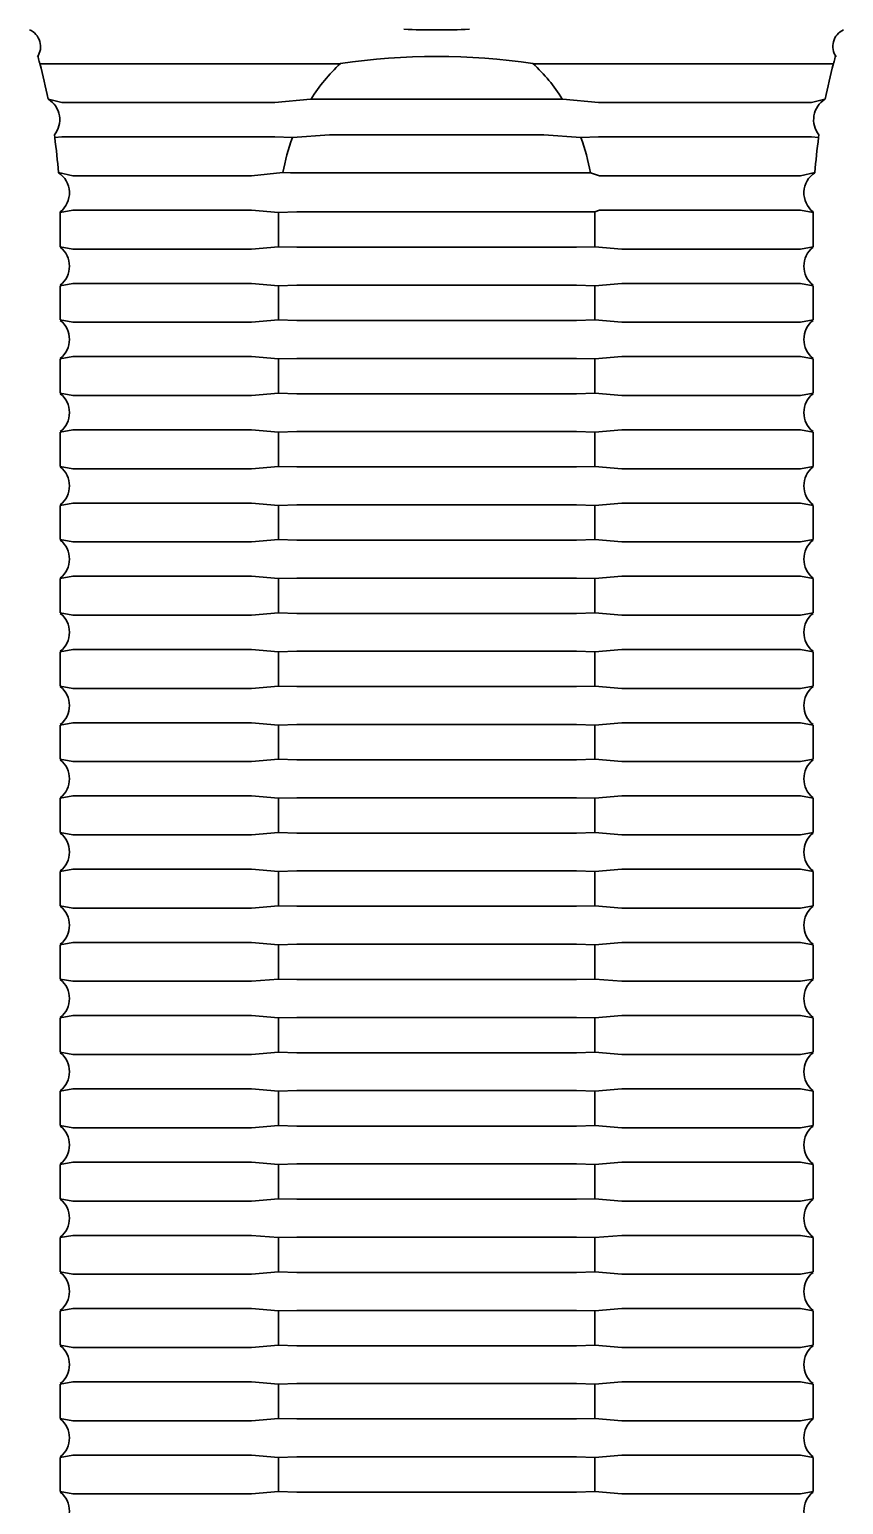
# Model space of a CAD drawing. Header units: centimetres. Extents: x 394264 to 551709, y 50011 to 59011.
# Drawn here: x 545198.2 to 545255.2, y 51842.4 to 51945.8 of the extents above; entities that cross this region are included whole.
import ezdxf

# ---------------------------------------------------------------- set-up
doc = ezdxf.new("R2010")
doc.units = ezdxf.units.CM
doc.layers.add('0-KRCN-YNG-DETAY-ÇERÇEVE', color=71, linetype='Continuous', lineweight=40)
doc.layers.add('T-DETAY', color=9, linetype='Continuous', lineweight=30)

# ---------------------------------------------------------------- blocks, each defined once
blk = doc.blocks.new('G$C7454597B')
at = {"layer": 'T-DETAY'}
for p, q in [((294.359, -683.019, 69118.556), (304.884, -683.019, 69118.556)), ((311.632, -683.019, 69118.556), (322.156, -683.019, 69118.556)), ((294.649, -684.261, 69118.556), (294.657, -684.266, 69118.556)), ((294.657, -684.266, 69118.556), (295.127, -684.382, 69118.556)), ((295.127, -684.382, 69118.556), (302.592, -684.382, 69118.556)), ((302.592, -684.382, 69118.556), (303.837, -684.266, 69118.556)), ((303.837, -684.266, 69118.556), (303.856, -684.262, 69118.556)), ((303.856, -684.262, 69118.556), (312.66, -684.262, 69118.556)), ((312.66, -684.262, 69118.556), (312.679, -684.266, 69118.556)), ((312.679, -684.266, 69118.556), (313.924, -684.382, 69118.556)), ((313.924, -684.382, 69118.556), (321.389, -684.382, 69118.556)), ((321.389, -684.382, 69118.556), (321.858, -684.266, 69118.556)), ((321.858, -684.266, 69118.556), (321.866, -684.261, 69118.556)), ((294.865, -685.516, 69118.556), (294.878, -685.61, 69118.556)), ((294.878, -685.61, 69118.556), (295.127, -685.585, 69118.556)), ((295.127, -685.585, 69118.556), (302.592, -685.585, 69118.556)), ((302.592, -685.585, 69118.556), (303.206, -685.61, 69118.556)), ((303.206, -685.61, 69118.556), (304.506, -685.515, 69118.556)), ((304.506, -685.515, 69118.556), (312.01, -685.515, 69118.556)), ((312.01, -685.515, 69118.556), (313.31, -685.61, 69118.556)), ((313.31, -685.61, 69118.556), (313.924, -685.585, 69118.556)), ((313.924, -685.585, 69118.556), (321.389, -685.585, 69118.556)), ((321.389, -685.585, 69118.556), (321.638, -685.61, 69118.556)), ((321.638, -685.61, 69118.556), (321.651, -685.516, 69118.556)), ((295.009, -686.837, 69118.556), (295.01, -686.84, 69118.556)), ((295.009, -686.837, 69118.556), (295.516, -686.949, 69118.556)), ((295.516, -686.949, 69118.556), (301.766, -686.949, 69118.556)), ((301.766, -686.949, 69118.556), (302.872, -686.837, 69118.556)), ((302.872, -686.837, 69118.556), (303.137, -686.84, 69118.556)), ((303.137, -686.84, 69118.556), (313.645, -686.84, 69118.556)), ((313.645, -686.84, 69118.556), (313.961, -686.949, 69118.556)), ((313.961, -686.949, 69118.556), (321, -686.949, 69118.556)), ((321, -686.949, 69118.556), (321.506, -686.837, 69118.556)), ((321.506, -686.84, 69118.556), (321.506, -686.837, 69118.556)), ((295.072, -688.234, 69118.556), (295.516, -688.152, 69118.556)), ((295.072, -688.216, 69118.556), (295.072, -688.234, 69118.556)), ((295.073, -688.486, 69118.556), (295.072, -688.234, 69118.556)), ((295.073, -689.434, 69118.556), (295.073, -688.486, 69118.556)), ((295.516, -688.152, 69118.556), (301.766, -688.152, 69118.556)), ((301.766, -688.152, 69118.556), (302.722, -688.234, 69118.556)), ((302.718, -688.478, 69118.556), (302.722, -688.234, 69118.556)), ((302.718, -689.434, 69118.556), (302.718, -688.478, 69118.556)), ((302.722, -688.234, 69118.556), (303.358, -688.216, 69118.556)), ((303.358, -688.216, 69118.556), (313.794, -688.216, 69118.556)), ((313.794, -688.216, 69118.556), (313.961, -688.152, 69118.556)), ((313.794, -688.216, 69118.556), (313.797, -688.478, 69118.556)), ((313.797, -689.434, 69118.556), (313.797, -688.478, 69118.556)), ((313.961, -688.152, 69118.556), (321, -688.152, 69118.556)), ((321, -688.152, 69118.556), (321.444, -688.234, 69118.556)), ((321.442, -688.486, 69118.556), (321.444, -688.234, 69118.556)), ((321.442, -689.434, 69118.556), (321.442, -688.486, 69118.556)), ((321.444, -688.234, 69118.556), (321.444, -688.216, 69118.556)), ((295.073, -689.434, 69118.556), (295.516, -689.515, 69118.556)), ((295.516, -689.515, 69118.556), (301.766, -689.515, 69118.556)), ((301.766, -689.515, 69118.556), (302.718, -689.434, 69118.556)), ((302.718, -689.434, 69118.556), (303.364, -689.453, 69118.556)), ((303.364, -689.453, 69118.556), (313.152, -689.453, 69118.556)), ((313.152, -689.453, 69118.556), (313.797, -689.434, 69118.556)), ((313.797, -689.434, 69118.556), (314.75, -689.515, 69118.556)), ((314.75, -689.515, 69118.556), (321, -689.515, 69118.556)), ((321, -689.515, 69118.556), (321.442, -689.434, 69118.556)), ((295.073, -690.8, 69118.556), (295.516, -690.718, 69118.556)), ((295.073, -692, 69118.556), (295.073, -690.8, 69118.556)), ((295.516, -690.718, 69118.556), (301.766, -690.718, 69118.556)), ((301.766, -690.718, 69118.556), (302.718, -690.8, 69118.556)), ((302.718, -690.8, 69118.556), (303.364, -690.781, 69118.556)), ((302.718, -692, 69118.556), (302.718, -690.8, 69118.556)), ((303.364, -690.781, 69118.556), (313.152, -690.781, 69118.556)), ((313.152, -690.781, 69118.556), (313.797, -690.8, 69118.556)), ((313.797, -690.8, 69118.556), (314.75, -690.718, 69118.556)), ((313.797, -692, 69118.556), (313.797, -690.8, 69118.556)), ((314.75, -690.718, 69118.556), (321, -690.718, 69118.556)), ((321, -690.718, 69118.556), (321.442, -690.8, 69118.556)), ((321.442, -692, 69118.556), (321.442, -690.8, 69118.556)), ((295.073, -692, 69118.556), (295.516, -692.082, 69118.556)), ((295.516, -692.082, 69118.556), (301.766, -692.082, 69118.556)), ((301.766, -692.082, 69118.556), (302.718, -692, 69118.556)), ((302.718, -692, 69118.556), (303.364, -692.019, 69118.556)), ((303.364, -692.019, 69118.556), (313.152, -692.019, 69118.556)), ((313.152, -692.019, 69118.556), (313.797, -692, 69118.556)), ((313.797, -692, 69118.556), (314.75, -692.082, 69118.556)), ((314.75, -692.082, 69118.556), (321, -692.082, 69118.556)), ((321, -692.082, 69118.556), (321.442, -692, 69118.556)), ((295.073, -693.366, 69118.556), (295.516, -693.285, 69118.556)), ((295.073, -694.567, 69118.556), (295.073, -693.366, 69118.556)), ((295.516, -693.285, 69118.556), (301.766, -693.285, 69118.556)), ((301.766, -693.285, 69118.556), (302.718, -693.366, 69118.556)), ((302.718, -693.366, 69118.556), (303.364, -693.347, 69118.556)), ((302.718, -694.567, 69118.556), (302.718, -693.366, 69118.556)), ((303.364, -693.347, 69118.556), (313.152, -693.347, 69118.556)), ((313.152, -693.347, 69118.556), (313.797, -693.366, 69118.556)), ((313.797, -693.366, 69118.556), (314.75, -693.285, 69118.556)), ((313.797, -694.567, 69118.556), (313.797, -693.366, 69118.556)), ((314.75, -693.285, 69118.556), (321, -693.285, 69118.556)), ((321, -693.285, 69118.556), (321.442, -693.366, 69118.556)), ((321.442, -694.567, 69118.556), (321.442, -693.366, 69118.556)), ((295.073, -694.567, 69118.556), (295.516, -694.648, 69118.556)), ((295.516, -694.648, 69118.556), (301.766, -694.648, 69118.556)), ((301.766, -694.648, 69118.556), (302.718, -694.567, 69118.556)), ((302.718, -694.567, 69118.556), (303.364, -694.586, 69118.556)), ((303.364, -694.586, 69118.556), (313.152, -694.586, 69118.556)), ((313.152, -694.586, 69118.556), (313.797, -694.567, 69118.556)), ((313.797, -694.567, 69118.556), (314.75, -694.648, 69118.556)), ((314.75, -694.648, 69118.556), (321, -694.648, 69118.556)), ((321, -694.648, 69118.556), (321.442, -694.567, 69118.556)), ((295.073, -695.933, 69118.556), (295.516, -695.851, 69118.556)), ((295.073, -697.133, 69118.556), (295.073, -695.933, 69118.556)), ((295.516, -695.851, 69118.556), (301.766, -695.851, 69118.556)), ((301.766, -695.851, 69118.556), (302.718, -695.933, 69118.556)), ((302.718, -695.933, 69118.556), (303.364, -695.914, 69118.556)), ((302.718, -697.133, 69118.556), (302.718, -695.933, 69118.556)), ((303.364, -695.914, 69118.556), (313.152, -695.914, 69118.556)), ((313.152, -695.914, 69118.556), (313.797, -695.933, 69118.556)), ((313.797, -695.933, 69118.556), (314.75, -695.851, 69118.556)), ((313.797, -697.133, 69118.556), (313.797, -695.933, 69118.556)), ((314.75, -695.851, 69118.556), (321, -695.851, 69118.556)), ((321, -695.851, 69118.556), (321.442, -695.933, 69118.556)), ((321.442, -697.133, 69118.556), (321.442, -695.933, 69118.556)), ((295.073, -697.133, 69118.556), (295.516, -697.215, 69118.556)), ((295.516, -697.215, 69118.556), (301.766, -697.215, 69118.556)), ((301.766, -697.215, 69118.556), (302.718, -697.133, 69118.556)), ((302.718, -697.133, 69118.556), (303.364, -697.152, 69118.556)), ((303.364, -697.152, 69118.556), (313.152, -697.152, 69118.556)), ((313.152, -697.152, 69118.556), (313.797, -697.133, 69118.556)), ((313.797, -697.133, 69118.556), (314.75, -697.215, 69118.556)), ((314.75, -697.215, 69118.556), (321, -697.215, 69118.556)), ((321, -697.215, 69118.556), (321.442, -697.133, 69118.556)), ((295.073, -698.499, 69118.556), (295.516, -698.418, 69118.556)), ((295.073, -699.7, 69118.556), (295.073, -698.499, 69118.556)), ((295.516, -698.418, 69118.556), (301.766, -698.418, 69118.556)), ((301.766, -698.418, 69118.556), (302.718, -698.499, 69118.556)), ((302.718, -698.499, 69118.556), (303.364, -698.48, 69118.556)), ((302.718, -699.7, 69118.556), (302.718, -698.499, 69118.556)), ((303.364, -698.48, 69118.556), (313.152, -698.48, 69118.556)), ((313.152, -698.48, 69118.556), (313.797, -698.499, 69118.556)), ((313.797, -698.499, 69118.556), (314.75, -698.418, 69118.556)), ((313.797, -699.7, 69118.556), (313.797, -698.499, 69118.556)), ((314.75, -698.418, 69118.556), (321, -698.418, 69118.556)), ((321, -698.418, 69118.556), (321.442, -698.499, 69118.556)), ((321.442, -699.7, 69118.556), (321.442, -698.499, 69118.556)), ((295.073, -699.7, 69118.556), (295.516, -699.781, 69118.556)), ((295.516, -699.781, 69118.556), (301.766, -699.781, 69118.556)), ((301.766, -699.781, 69118.556), (302.718, -699.7, 69118.556)), ((302.718, -699.7, 69118.556), (303.364, -699.719, 69118.556)), ((303.364, -699.719, 69118.556), (313.152, -699.719, 69118.556)), ((313.152, -699.719, 69118.556), (313.797, -699.7, 69118.556)), ((313.797, -699.7, 69118.556), (314.75, -699.781, 69118.556)), ((314.75, -699.781, 69118.556), (321, -699.781, 69118.556)), ((321, -699.781, 69118.556), (321.442, -699.7, 69118.556)), ((295.073, -701.066, 69118.556), (295.516, -700.984, 69118.556)), ((295.073, -702.266, 69118.556), (295.073, -701.066, 69118.556)), ((295.516, -700.984, 69118.556), (301.766, -700.984, 69118.556)), ((301.766, -700.984, 69118.556), (302.718, -701.066, 69118.556)), ((302.718, -701.066, 69118.556), (303.364, -701.047, 69118.556)), ((302.718, -702.266, 69118.556), (302.718, -701.066, 69118.556)), ((303.364, -701.047, 69118.556), (313.152, -701.047, 69118.556)), ((313.152, -701.047, 69118.556), (313.797, -701.066, 69118.556)), ((313.797, -701.066, 69118.556), (314.75, -700.984, 69118.556)), ((313.797, -702.266, 69118.556), (313.797, -701.066, 69118.556)), ((314.75, -700.984, 69118.556), (321, -700.984, 69118.556)), ((321, -700.984, 69118.556), (321.442, -701.066, 69118.556)), ((321.442, -702.266, 69118.556), (321.442, -701.066, 69118.556)), ((295.073, -702.266, 69118.556), (295.516, -702.348, 69118.556)), ((295.516, -702.348, 69118.556), (301.766, -702.348, 69118.556)), ((301.766, -702.348, 69118.556), (302.718, -702.266, 69118.556)), ((302.718, -702.266, 69118.556), (303.364, -702.285, 69118.556)), ((303.364, -702.285, 69118.556), (313.152, -702.285, 69118.556)), ((313.152, -702.285, 69118.556), (313.797, -702.266, 69118.556)), ((313.797, -702.266, 69118.556), (314.75, -702.348, 69118.556)), ((314.75, -702.348, 69118.556), (321, -702.348, 69118.556)), ((321, -702.348, 69118.556), (321.442, -702.266, 69118.556)), ((295.073, -703.632, 69118.556), (295.516, -703.551, 69118.556)), ((295.516, -703.551, 69118.556), (301.766, -703.551, 69118.556)), ((301.766, -703.551, 69118.556), (302.718, -703.632, 69118.556)), ((313.797, -703.632, 69118.556), (314.75, -703.551, 69118.556)), ((314.75, -703.551, 69118.556), (321, -703.551, 69118.556)), ((321, -703.551, 69118.556), (321.442, -703.632, 69118.556)), ((295.073, -704.833, 69118.556), (295.073, -703.632, 69118.556)), ((302.718, -703.632, 69118.556), (303.364, -703.613, 69118.556)), ((302.718, -704.833, 69118.556), (302.718, -703.632, 69118.556)), ((303.364, -703.613, 69118.556), (313.152, -703.613, 69118.556)), ((313.152, -703.613, 69118.556), (313.797, -703.632, 69118.556)), ((313.797, -704.833, 69118.556), (313.797, -703.632, 69118.556)), ((321.442, -704.833, 69118.556), (321.442, -703.632, 69118.556)), ((295.073, -704.833, 69118.556), (295.516, -704.914, 69118.556)), ((295.516, -704.914, 69118.556), (301.766, -704.914, 69118.556)), ((301.766, -704.914, 69118.556), (302.718, -704.833, 69118.556)), ((302.718, -704.833, 69118.556), (303.364, -704.852, 69118.556)), ((303.364, -704.852, 69118.556), (313.152, -704.852, 69118.556)), ((313.152, -704.852, 69118.556), (313.797, -704.833, 69118.556)), ((313.797, -704.833, 69118.556), (314.75, -704.914, 69118.556)), ((314.75, -704.914, 69118.556), (321, -704.914, 69118.556)), ((321, -704.914, 69118.556), (321.442, -704.833, 69118.556)), ((295.073, -706.199, 69118.556), (295.516, -706.117, 69118.556)), ((295.516, -706.117, 69118.556), (301.766, -706.117, 69118.556)), ((301.766, -706.117, 69118.556), (302.718, -706.199, 69118.556)), ((313.797, -706.199, 69118.556), (314.75, -706.117, 69118.556)), ((314.75, -706.117, 69118.556), (321, -706.117, 69118.556)), ((321, -706.117, 69118.556), (321.442, -706.199, 69118.556)), ((295.073, -707.399, 69118.556), (295.073, -706.199, 69118.556)), ((302.718, -706.199, 69118.556), (303.364, -706.18, 69118.556)), ((302.718, -707.399, 69118.556), (302.718, -706.199, 69118.556)), ((303.364, -706.18, 69118.556), (313.152, -706.18, 69118.556)), ((313.152, -706.18, 69118.556), (313.797, -706.199, 69118.556)), ((313.797, -707.399, 69118.556), (313.797, -706.199, 69118.556)), ((321.442, -707.399, 69118.556), (321.442, -706.199, 69118.556)), ((295.073, -707.399, 69118.556), (295.516, -707.481, 69118.556)), ((295.516, -707.481, 69118.556), (301.766, -707.481, 69118.556)), ((301.766, -707.481, 69118.556), (302.718, -707.399, 69118.556)), ((302.718, -707.399, 69118.556), (303.364, -707.418, 69118.556)), ((303.364, -707.418, 69118.556), (313.152, -707.418, 69118.556)), ((313.152, -707.418, 69118.556), (313.797, -707.399, 69118.556)), ((313.797, -707.399, 69118.556), (314.75, -707.481, 69118.556)), ((314.75, -707.481, 69118.556), (321, -707.481, 69118.556)), ((321, -707.481, 69118.556), (321.442, -707.399, 69118.556)), ((295.073, -708.765, 69118.556), (295.516, -708.684, 69118.556)), ((295.516, -708.684, 69118.556), (301.766, -708.684, 69118.556)), ((301.766, -708.684, 69118.556), (302.718, -708.765, 69118.556)), ((313.797, -708.765, 69118.556), (314.75, -708.684, 69118.556)), ((314.75, -708.684, 69118.556), (321, -708.684, 69118.556)), ((321, -708.684, 69118.556), (321.442, -708.765, 69118.556)), ((295.073, -709.966, 69118.556), (295.073, -708.765, 69118.556)), ((302.718, -708.765, 69118.556), (303.364, -708.746, 69118.556)), ((302.718, -709.966, 69118.556), (302.718, -708.765, 69118.556)), ((303.364, -708.746, 69118.556), (313.152, -708.746, 69118.556)), ((313.152, -708.746, 69118.556), (313.797, -708.765, 69118.556)), ((313.797, -709.966, 69118.556), (313.797, -708.765, 69118.556)), ((321.442, -709.966, 69118.556), (321.442, -708.765, 69118.556)), ((295.073, -709.966, 69118.556), (295.516, -710.047, 69118.556)), ((295.516, -710.047, 69118.556), (301.766, -710.047, 69118.556)), ((301.766, -710.047, 69118.556), (302.718, -709.966, 69118.556)), ((302.718, -709.966, 69118.556), (303.364, -709.985, 69118.556)), ((303.364, -709.985, 69118.556), (313.152, -709.985, 69118.556)), ((313.152, -709.985, 69118.556), (313.797, -709.966, 69118.556)), ((313.797, -709.966, 69118.556), (314.75, -710.047, 69118.556)), ((314.75, -710.047, 69118.556), (321, -710.047, 69118.556)), ((321, -710.047, 69118.556), (321.442, -709.966, 69118.556)), ((295.073, -711.332, 69118.556), (295.516, -711.25, 69118.556)), ((295.516, -711.25, 69118.556), (301.766, -711.25, 69118.556)), ((301.766, -711.25, 69118.556), (302.718, -711.332, 69118.556)), ((302.718, -711.332, 69118.556), (303.364, -711.313, 69118.556)), ((303.364, -711.313, 69118.556), (313.152, -711.313, 69118.556)), ((313.152, -711.313, 69118.556), (313.797, -711.332, 69118.556)), ((313.797, -711.332, 69118.556), (314.75, -711.25, 69118.556)), ((314.75, -711.25, 69118.556), (321, -711.25, 69118.556)), ((321, -711.25, 69118.556), (321.442, -711.332, 69118.556)), ((295.073, -712.532, 69118.556), (295.073, -711.332, 69118.556)), ((302.718, -712.532, 69118.556), (302.718, -711.332, 69118.556)), ((313.797, -712.532, 69118.556), (313.797, -711.332, 69118.556)), ((321.442, -712.532, 69118.556), (321.442, -711.332, 69118.556)), ((295.073, -712.532, 69118.556), (295.516, -712.614, 69118.556)), ((295.516, -712.614, 69118.556), (301.766, -712.614, 69118.556)), ((301.766, -712.614, 69118.556), (302.718, -712.532, 69118.556)), ((302.718, -712.532, 69118.556), (303.364, -712.551, 69118.556)), ((303.364, -712.551, 69118.556), (313.152, -712.551, 69118.556)), ((313.152, -712.551, 69118.556), (313.797, -712.532, 69118.556)), ((313.797, -712.532, 69118.556), (314.75, -712.614, 69118.556)), ((314.75, -712.614, 69118.556), (321, -712.614, 69118.556)), ((321, -712.614, 69118.556), (321.442, -712.532, 69118.556)), ((295.073, -713.898, 69118.556), (295.516, -713.817, 69118.556)), ((295.073, -715.099, 69118.556), (295.073, -713.898, 69118.556)), ((295.516, -713.817, 69118.556), (301.766, -713.817, 69118.556)), ((301.766, -713.817, 69118.556), (302.718, -713.898, 69118.556)), ((302.718, -713.898, 69118.556), (303.364, -713.879, 69118.556)), ((302.718, -715.099, 69118.556), (302.718, -713.898, 69118.556)), ((303.364, -713.879, 69118.556), (313.152, -713.879, 69118.556)), ((313.152, -713.879, 69118.556), (313.797, -713.898, 69118.556)), ((313.797, -713.898, 69118.556), (314.75, -713.817, 69118.556)), ((313.797, -715.099, 69118.556), (313.797, -713.898, 69118.556)), ((314.75, -713.817, 69118.556), (321, -713.817, 69118.556)), ((321, -713.817, 69118.556), (321.442, -713.898, 69118.556)), ((321.442, -715.099, 69118.556), (321.442, -713.898, 69118.556)), ((295.073, -715.099, 69118.556), (295.516, -715.18, 69118.556)), ((295.516, -715.18, 69118.556), (301.766, -715.18, 69118.556)), ((301.766, -715.18, 69118.556), (302.718, -715.099, 69118.556)), ((302.718, -715.099, 69118.556), (303.364, -715.118, 69118.556)), ((303.364, -715.118, 69118.556), (313.152, -715.118, 69118.556)), ((313.152, -715.118, 69118.556), (313.797, -715.099, 69118.556)), ((313.797, -715.099, 69118.556), (314.75, -715.18, 69118.556)), ((314.75, -715.18, 69118.556), (321, -715.18, 69118.556)), ((321, -715.18, 69118.556), (321.442, -715.099, 69118.556)), ((295.073, -716.465, 69118.556), (295.516, -716.383, 69118.556)), ((295.073, -717.665, 69118.556), (295.073, -716.465, 69118.556)), ((295.516, -716.383, 69118.556), (301.766, -716.383, 69118.556)), ((301.766, -716.383, 69118.556), (302.718, -716.465, 69118.556)), ((302.718, -716.465, 69118.556), (303.364, -716.446, 69118.556)), ((302.718, -717.665, 69118.556), (302.718, -716.465, 69118.556)), ((303.364, -716.446, 69118.556), (313.152, -716.446, 69118.556)), ((313.152, -716.446, 69118.556), (313.797, -716.465, 69118.556)), ((313.797, -716.465, 69118.556), (314.75, -716.383, 69118.556)), ((313.797, -717.665, 69118.556), (313.797, -716.465, 69118.556)), ((314.75, -716.383, 69118.556), (321, -716.383, 69118.556)), ((321, -716.383, 69118.556), (321.442, -716.465, 69118.556)), ((321.442, -717.665, 69118.556), (321.442, -716.465, 69118.556)), ((295.073, -717.665, 69118.556), (295.516, -717.747, 69118.556)), ((295.516, -717.747, 69118.556), (301.766, -717.747, 69118.556)), ((301.766, -717.747, 69118.556), (302.718, -717.665, 69118.556)), ((302.718, -717.665, 69118.556), (303.364, -717.684, 69118.556)), ((303.364, -717.684, 69118.556), (313.152, -717.684, 69118.556)), ((313.152, -717.684, 69118.556), (313.797, -717.665, 69118.556)), ((313.797, -717.665, 69118.556), (314.75, -717.747, 69118.556)), ((314.75, -717.747, 69118.556), (321, -717.747, 69118.556)), ((321, -717.747, 69118.556), (321.442, -717.665, 69118.556)), ((295.073, -719.031, 69118.556), (295.516, -718.95, 69118.556)), ((295.073, -720.232, 69118.556), (295.073, -719.031, 69118.556)), ((295.516, -718.95, 69118.556), (301.766, -718.95, 69118.556)), ((301.766, -718.95, 69118.556), (302.718, -719.031, 69118.556)), ((302.718, -719.031, 69118.556), (303.364, -719.012, 69118.556)), ((302.718, -720.232, 69118.556), (302.718, -719.031, 69118.556)), ((303.364, -719.012, 69118.556), (313.152, -719.012, 69118.556)), ((313.152, -719.012, 69118.556), (313.797, -719.031, 69118.556)), ((313.797, -719.031, 69118.556), (314.75, -718.95, 69118.556)), ((313.797, -720.232, 69118.556), (313.797, -719.031, 69118.556)), ((314.75, -718.95, 69118.556), (321, -718.95, 69118.556)), ((321, -718.95, 69118.556), (321.442, -719.031, 69118.556)), ((321.442, -720.232, 69118.556), (321.442, -719.031, 69118.556)), ((295.073, -720.232, 69118.556), (295.516, -720.313, 69118.556)), ((295.516, -720.313, 69118.556), (301.766, -720.313, 69118.556)), ((301.766, -720.313, 69118.556), (302.718, -720.232, 69118.556)), ((302.718, -720.232, 69118.556), (303.364, -720.251, 69118.556)), ((303.364, -720.251, 69118.556), (313.152, -720.251, 69118.556)), ((313.152, -720.251, 69118.556), (313.797, -720.232, 69118.556)), ((313.797, -720.232, 69118.556), (314.75, -720.313, 69118.556)), ((314.75, -720.313, 69118.556), (321, -720.313, 69118.556)), ((321, -720.313, 69118.556), (321.442, -720.232, 69118.556)), ((295.073, -721.598, 69118.556), (295.516, -721.516, 69118.556)), ((295.073, -722.798, 69118.556), (295.073, -721.598, 69118.556)), ((295.516, -721.516, 69118.556), (301.766, -721.516, 69118.556)), ((301.766, -721.516, 69118.556), (302.718, -721.598, 69118.556)), ((302.718, -721.598, 69118.556), (303.364, -721.579, 69118.556)), ((302.718, -722.798, 69118.556), (302.718, -721.598, 69118.556)), ((303.364, -721.579, 69118.556), (313.152, -721.579, 69118.556)), ((313.152, -721.579, 69118.556), (313.797, -721.598, 69118.556)), ((313.797, -721.598, 69118.556), (314.75, -721.516, 69118.556)), ((313.797, -722.798, 69118.556), (313.797, -721.598, 69118.556)), ((314.75, -721.516, 69118.556), (321, -721.516, 69118.556)), ((321, -721.516, 69118.556), (321.442, -721.598, 69118.556)), ((321.442, -722.798, 69118.556), (321.442, -721.598, 69118.556)), ((295.073, -722.798, 69118.556), (295.516, -722.88, 69118.556)), ((295.516, -722.88, 69118.556), (301.766, -722.88, 69118.556)), ((301.766, -722.88, 69118.556), (302.718, -722.798, 69118.556)), ((302.718, -722.798, 69118.556), (303.364, -722.817, 69118.556)), ((303.364, -722.817, 69118.556), (313.152, -722.817, 69118.556)), ((313.152, -722.817, 69118.556), (313.797, -722.798, 69118.556)), ((313.797, -722.798, 69118.556), (314.75, -722.88, 69118.556)), ((314.75, -722.88, 69118.556), (321, -722.88, 69118.556)), ((321, -722.88, 69118.556), (321.442, -722.798, 69118.556)), ((295.073, -724.164, 69118.556), (295.516, -724.083, 69118.556)), ((295.073, -725.365, 69118.556), (295.073, -724.164, 69118.556)), ((295.516, -724.083, 69118.556), (301.766, -724.083, 69118.556)), ((301.766, -724.083, 69118.556), (302.718, -724.164, 69118.556)), ((302.718, -724.164, 69118.556), (303.364, -724.145, 69118.556)), ((302.718, -725.365, 69118.556), (302.718, -724.164, 69118.556)), ((303.364, -724.145, 69118.556), (313.152, -724.145, 69118.556)), ((313.152, -724.145, 69118.556), (313.797, -724.164, 69118.556)), ((313.797, -724.164, 69118.556), (314.75, -724.083, 69118.556)), ((313.797, -725.365, 69118.556), (313.797, -724.164, 69118.556)), ((314.75, -724.083, 69118.556), (321, -724.083, 69118.556)), ((321, -724.083, 69118.556), (321.442, -724.164, 69118.556)), ((321.442, -725.365, 69118.556), (321.442, -724.164, 69118.556)), ((295.073, -725.365, 69118.556), (295.516, -725.446, 69118.556)), ((295.516, -725.446, 69118.556), (301.766, -725.446, 69118.556)), ((301.766, -725.446, 69118.556), (302.718, -725.365, 69118.556)), ((302.718, -725.365, 69118.556), (303.364, -725.384, 69118.556)), ((303.364, -725.384, 69118.556), (313.152, -725.384, 69118.556)), ((313.152, -725.384, 69118.556), (313.797, -725.365, 69118.556)), ((313.797, -725.365, 69118.556), (314.75, -725.446, 69118.556)), ((314.75, -725.446, 69118.556), (321, -725.446, 69118.556)), ((321, -725.446, 69118.556), (321.442, -725.365, 69118.556)), ((295.073, -726.731, 69118.556), (295.516, -726.649, 69118.556)), ((295.073, -727.931, 69118.556), (295.073, -726.731, 69118.556)), ((295.516, -726.649, 69118.556), (301.766, -726.649, 69118.556)), ((301.766, -726.649, 69118.556), (302.718, -726.731, 69118.556)), ((302.718, -726.731, 69118.556), (303.364, -726.712, 69118.556)), ((302.718, -727.931, 69118.556), (302.718, -726.731, 69118.556)), ((303.364, -726.712, 69118.556), (313.152, -726.712, 69118.556)), ((313.152, -726.712, 69118.556), (313.797, -726.731, 69118.556)), ((313.797, -726.731, 69118.556), (314.75, -726.649, 69118.556)), ((313.797, -727.931, 69118.556), (313.797, -726.731, 69118.556)), ((314.75, -726.649, 69118.556), (321, -726.649, 69118.556)), ((321, -726.649, 69118.556), (321.442, -726.731, 69118.556)), ((321.442, -727.931, 69118.556), (321.442, -726.731, 69118.556)), ((295.073, -727.931, 69118.556), (295.516, -728.013, 69118.556)), ((295.516, -728.013, 69118.556), (301.766, -728.013, 69118.556)), ((301.766, -728.013, 69118.556), (302.718, -727.931, 69118.556)), ((302.718, -727.931, 69118.556), (303.364, -727.95, 69118.556)), ((303.364, -727.95, 69118.556), (313.152, -727.95, 69118.556)), ((313.152, -727.95, 69118.556), (313.797, -727.931, 69118.556)), ((313.797, -727.931, 69118.556), (314.75, -728.013, 69118.556)), ((314.75, -728.013, 69118.556), (321, -728.013, 69118.556)), ((321, -728.013, 69118.556), (321.442, -727.931, 69118.556)), ((295.073, -729.297, 69118.556), (295.516, -729.216, 69118.556)), ((295.073, -730.498, 69118.556), (295.073, -729.297, 69118.556)), ((295.516, -729.216, 69118.556), (301.766, -729.216, 69118.556)), ((301.766, -729.216, 69118.556), (302.718, -729.297, 69118.556)), ((302.718, -729.297, 69118.556), (303.364, -729.278, 69118.556)), ((302.718, -730.498, 69118.556), (302.718, -729.297, 69118.556)), ((303.364, -729.278, 69118.556), (313.152, -729.278, 69118.556)), ((313.152, -729.278, 69118.556), (313.797, -729.297, 69118.556)), ((313.797, -729.297, 69118.556), (314.75, -729.216, 69118.556)), ((313.797, -730.498, 69118.556), (313.797, -729.297, 69118.556)), ((314.75, -729.216, 69118.556), (321, -729.216, 69118.556)), ((321, -729.216, 69118.556), (321.442, -729.297, 69118.556)), ((321.442, -730.498, 69118.556), (321.442, -729.297, 69118.556)), ((295.073, -730.498, 69118.556), (295.516, -730.579, 69118.556)), ((295.516, -730.579, 69118.556), (301.766, -730.579, 69118.556)), ((301.766, -730.579, 69118.556), (302.718, -730.498, 69118.556)), ((302.718, -730.498, 69118.556), (303.364, -730.517, 69118.556)), ((303.364, -730.517, 69118.556), (313.152, -730.517, 69118.556)), ((313.152, -730.517, 69118.556), (313.797, -730.498, 69118.556)), ((313.797, -730.498, 69118.556), (314.75, -730.579, 69118.556)), ((314.75, -730.579, 69118.556), (321, -730.579, 69118.556)), ((321, -730.579, 69118.556), (321.442, -730.498, 69118.556)), ((295.073, -731.864, 69118.556), (295.516, -731.782, 69118.556)), ((295.073, -733.064, 69118.556), (295.073, -731.864, 69118.556)), ((295.516, -731.782, 69118.556), (301.766, -731.782, 69118.556)), ((301.766, -731.782, 69118.556), (302.718, -731.864, 69118.556)), ((302.718, -731.864, 69118.556), (303.364, -731.845, 69118.556)), ((302.718, -733.064, 69118.556), (302.718, -731.864, 69118.556)), ((303.364, -731.845, 69118.556), (313.152, -731.845, 69118.556)), ((313.152, -731.845, 69118.556), (313.797, -731.864, 69118.556)), ((313.797, -731.864, 69118.556), (314.75, -731.782, 69118.556)), ((313.797, -733.064, 69118.556), (313.797, -731.864, 69118.556)), ((314.75, -731.782, 69118.556), (321, -731.782, 69118.556)), ((321, -731.782, 69118.556), (321.442, -731.864, 69118.556)), ((321.442, -733.064, 69118.556), (321.442, -731.864, 69118.556)), ((295.073, -733.064, 69118.556), (295.516, -733.146, 69118.556)), ((295.516, -733.146, 69118.556), (301.766, -733.146, 69118.556)), ((301.766, -733.146, 69118.556), (302.718, -733.064, 69118.556)), ((302.718, -733.064, 69118.556), (303.364, -733.083, 69118.556)), ((303.364, -733.083, 69118.556), (313.152, -733.083, 69118.556)), ((313.152, -733.083, 69118.556), (313.797, -733.064, 69118.556)), ((313.797, -733.064, 69118.556), (314.75, -733.146, 69118.556)), ((314.75, -733.146, 69118.556), (321, -733.146, 69118.556)), ((321, -733.146, 69118.556), (321.442, -733.064, 69118.556))]:
    blk.add_line(p, q, dxfattribs=at)
for centre, radius, start, end in [((293.744, -682.417, 69118.556), 0.638, 325.3817, 66.9499), ((308.258, -651.258, 69118.556), 30.579, 267.8539, 272.1461), ((322.772, -682.417, 69118.556), 0.638, 114.3534, 214.9326), ((308.258, -705.348, 69118.556), 22.583, 81.407, 98.593), ((273.808, -688.486, 69118.556), 21.265, 11.4605, 14.8976), ((308.92, -687.401, 69118.556), 5.958, 132.6413, 148.1987), ((307.596, -687.401, 69118.556), 5.958, 31.801, 47.359), ((342.731, -688.486, 69118.556), 21.288, 165.1187, 168.5528), ((294.202, -684.984, 69118.556), 0.851, 321.2608, 57.5936), ((322.314, -684.984, 69118.556), 0.851, 122.4064, 218.7186), ((273.808, -688.486, 69118.556), 21.265, 4.447, 7.7724), ((310.81, -688.338, 69118.556), 8.079, 160.2645, 169.2962), ((305.708, -688.337, 69118.556), 8.076, 10.6813, 19.7372), ((342.731, -688.486, 69118.556), 21.288, 172.2359, 175.5579), ((294.542, -687.55, 69118.556), 0.851, 308.5342, 56.6333), ((321.974, -687.55, 69118.556), 0.851, 123.3725, 231.4657), ((294.542, -690.117, 69118.556), 0.851, 308.6822, 51.3178), ((321.974, -690.117, 69118.556), 0.851, 128.6822, 231.3178), ((294.542, -692.683, 69118.556), 0.851, 308.6822, 51.3178), ((321.974, -692.683, 69118.556), 0.851, 128.6822, 231.3178), ((294.542, -695.25, 69118.556), 0.851, 308.6822, 51.3178), ((321.974, -695.25, 69118.556), 0.851, 128.6822, 231.3178), ((294.542, -697.816, 69118.556), 0.851, 308.6822, 51.3178), ((321.974, -697.816, 69118.556), 0.851, 128.6822, 231.3178), ((294.542, -700.383, 69118.556), 0.851, 308.6822, 51.3178), ((321.974, -700.383, 69118.556), 0.851, 128.6822, 231.3178), ((294.542, -702.949, 69118.556), 0.851, 308.6822, 51.3178), ((321.974, -702.949, 69118.556), 0.851, 128.6822, 231.3178), ((294.542, -705.516, 69118.556), 0.851, 308.6822, 51.3178), ((321.974, -705.516, 69118.556), 0.851, 128.6822, 231.3178), ((294.542, -708.082, 69118.556), 0.851, 308.6822, 51.3178), ((321.974, -708.082, 69118.556), 0.851, 128.6822, 231.3178), ((294.542, -710.649, 69118.556), 0.851, 308.6822, 51.3178), ((321.974, -710.649, 69118.556), 0.851, 128.6822, 231.3178), ((294.542, -713.215, 69118.556), 0.851, 308.6822, 51.3178), ((321.974, -713.215, 69118.556), 0.851, 128.6822, 231.3178), ((294.542, -715.782, 69118.556), 0.851, 308.6822, 51.3178), ((321.974, -715.782, 69118.556), 0.851, 128.6822, 231.3178), ((294.542, -718.348, 69118.556), 0.851, 308.6822, 51.3178), ((321.974, -718.348, 69118.556), 0.851, 128.6822, 231.3178), ((294.542, -720.915, 69118.556), 0.851, 308.6822, 51.3178), ((321.974, -720.915, 69118.556), 0.851, 128.6822, 231.3178), ((294.542, -723.481, 69118.556), 0.851, 308.6822, 51.3178), ((321.974, -723.481, 69118.556), 0.851, 128.6822, 231.3178), ((294.542, -726.048, 69118.556), 0.851, 308.6822, 51.3178), ((321.974, -726.048, 69118.556), 0.851, 128.6822, 231.3178), ((294.542, -728.614, 69118.556), 0.851, 308.6822, 51.3178), ((321.974, -728.614, 69118.556), 0.851, 128.6822, 231.3178), ((294.542, -731.181, 69118.556), 0.851, 308.6822, 51.3178), ((321.974, -731.181, 69118.556), 0.851, 128.6822, 231.3178), ((294.542, -733.747, 69118.556), 0.851, 308.6822, 51.3178), ((321.974, -733.747, 69118.556), 0.851, 128.6822, 231.3178)]:
    blk.add_arc(centre, radius, start, end, dxfattribs=at)
for points, knots in [([(294.359, -683.019, 69118.556), (294.347, -682.976, 69118.556), (294.329, -682.908, 69118.556), (294.298, -682.796, 69118.556), (294.286, -682.754, 69118.556), (294.286, -682.754, 69118.556), (294.286, -682.754, 69118.556), (294.286, -682.754, 69118.556)], [0, 0, 0, 0, 0.25, 0.25, 0.5, 0.5, 0.5015452, 0.5015452, 0.5015452, 0.5015452]), ([(322.156, -683.019, 69118.556), (322.168, -682.976, 69118.556), (322.186, -682.907, 69118.556), (322.217, -682.795, 69118.556), (322.229, -682.753, 69118.556), (322.229, -682.753, 69118.556), (322.229, -682.753, 69118.556), (322.229, -682.753, 69118.556)], [0, 0, 0, 0, 0.25, 0.25, 0.5, 0.5, 0.5012717, 0.5012717, 0.5012717, 0.5012717])]:
    blk.add_open_spline(points, degree=3, knots=knots, dxfattribs=at)
blk = doc.blocks.new('*U239')
at = {"layer": '0-KRCN-YNG-DETAY-ÇERÇEVE', "xscale": 2, "yscale": 2, "zscale": 2}
blk.add_blockref('G$C7454597B', (0, 0), dxfattribs=at)

msp = doc.modelspace()

# ---------------------------------------------------------------- block references
at = {"layer": '0-KRCN-YNG-DETAY-ÇERÇEVE'}
msp.add_blockref('*U239', (544610.18, 53309.44), dxfattribs=at)

doc.saveas('drawing.dxf')
